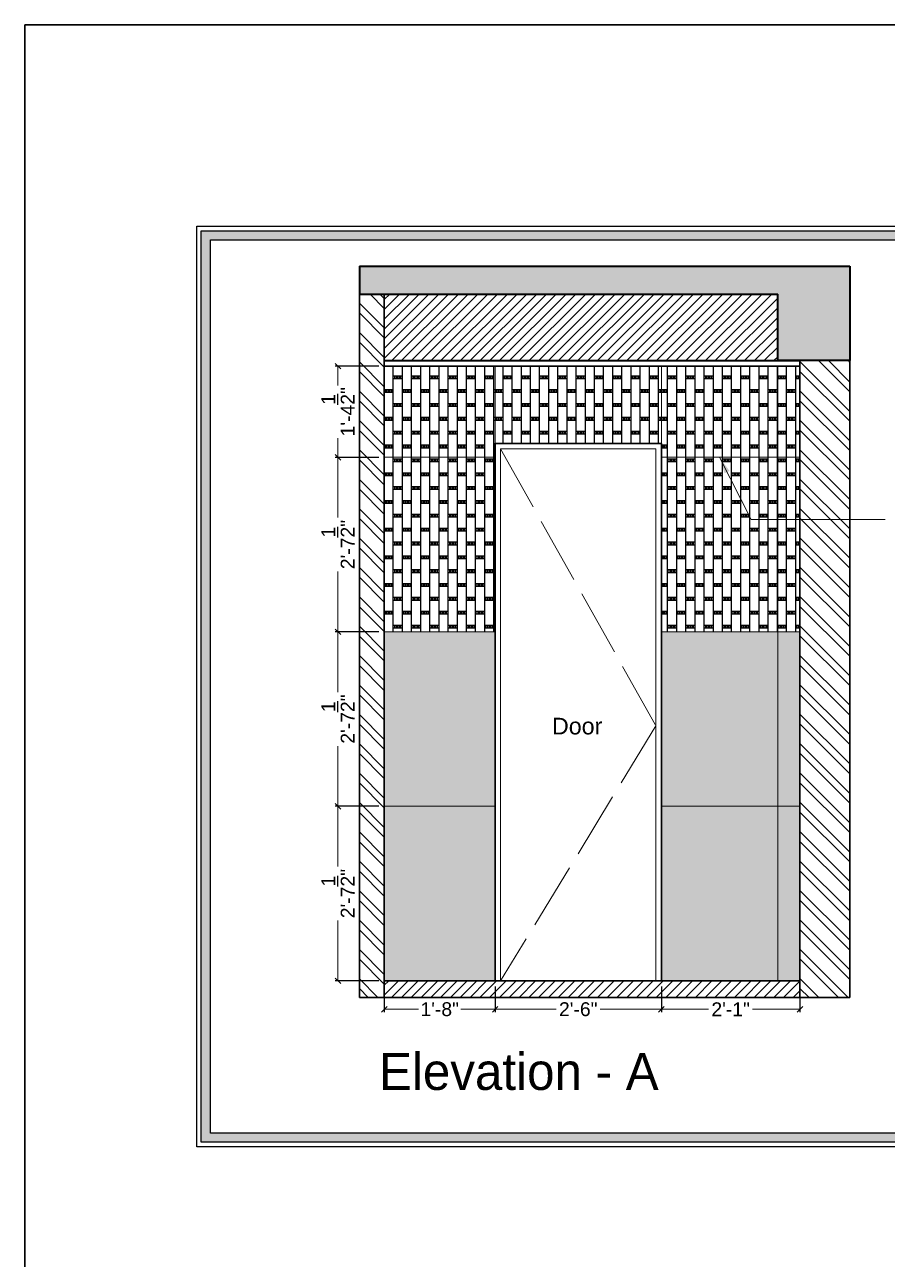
# Model space of a CAD drawing. Header units: millimetres. Extents: x 56222 to 3066687, y -650199 to -121287.
# Drawn here: x 148866.8 to 149022.5, y -185191.2 to -184968.4 of the extents above; entities that cross this region are included whole.
import ezdxf

# ---------------------------------------------------------------- set-up
doc = ezdxf.new("R2010")
doc.units = ezdxf.units.MM
doc.header["$MEASUREMENT"] = 0
doc.header["$PDMODE"] = 35
doc.linetypes.add('ACAD_ISO02W100', pattern=[15, 12, -3])
doc.layers.get('Defpoints').update_dxf_attribs({"color": 220})
for name, color, linetype, lineweight in [('dim05', 1, 'Continuous', 13), ('Flooring', 253, 'Continuous', 30), ('FURNITURE', 32, 'Continuous', 9), ('LABALLING', 1, 'Continuous', 25), ('NAME PLATE', 7, 'Continuous', 25), ('sec. mark', 5, 'Continuous', 25), ('wall', 7, 'Continuous', 30), ('XX~SLAB ( BEAM )~ ( DIM )', 7, 'Continuous', 9)]:
    doc.layers.add(name, color=color, linetype=linetype, lineweight=lineweight)
doc.layers.add('hatch', color=253, linetype='Continuous', lineweight=0, transparency=0.4)
doc.styles.add('Arial', font='arial.ttf')
doc.styles.add('DATE', font='swissc.ttf', dxfattribs={"height": 6.75})
doc.styles.get("Standard").update_dxf_attribs({"font": 'arial.ttf', "height": 6})
doc.dimstyles.new('ISO-25', dxfattribs={"dimtxt": 2.5, "dimasz": 1, "dimexe": 0.5, "dimexo": 1, "dimtad": 0, "dimdec": 1, "dimlunit": 4, "dimtxsty": 'Standard', "dimblk": 'OBLIQUE', "dimcen": 2.5, "dimclrd": 1, "dimclre": 1, "dimclrt": 5, "dimadec": 0, "dimazin": 0, "dimtfac": 1, "dimtdec": 1, "dimtmove": 0, "dimatfit": 3, "dimfxl": 1, "dimlwd": -1, "dimarcsym": 0})
pattern_1 = [(45, (-183.7806, 121.1821), (-0.8838834765, 0.8838834765), [])]
pattern_2 = [(135, (-183.7806, 121.182), (-2.65165043, -2.65165043), []), (135, (-183.7806, 122.95), (-2.65165043, -2.65165043), [])]

# ---------------------------------------------------------------- blocks, each defined once
blk = doc.blocks.new('_Oblique')
at = {"layer": 'wall', "color": 0, "lineweight": -2}
blk.add_line((-0.5, -0.5), (0.5, 0.5), dxfattribs=at)
blk = doc.blocks.new('*D1094')
at = {"layer": 'Defpoints', "color": 0, "lineweight": 25, "transparency": 16777216}
for p in [(148923.33, -185109.48), (148931.69, -185109.48), (148931.69, -185140.97)]:
    blk.add_point(p, dxfattribs=at)
at = {"layer": 'dim05', "color": 1, "linetype": 'Continuous', "lineweight": -2, "transparency": 16777216}
for p, q in [((148930.69, -185109.48), (148922.83, -185109.48)), ((148930.69, -185140.97), (148922.83, -185140.97))]:
    blk.add_line(p, q, dxfattribs=at)
at = {"layer": 'dim05', "color": 1, "linetype": 'Continuous', "transparency": 16777216}
for p, q in [((148923.33, -185109.48), (148923.33, -185120.35)), ((148923.33, -185140.97), (148923.33, -185130.11))]:
    blk.add_line(p, q, dxfattribs=at)
at = {"layer": 'dim05', "color": 1, "transparency": 16777216}
for p, rotation in [((148923.33, -185109.48), 90), ((148923.33, -185140.97), 270)]:
    blk.add_blockref('_Oblique', p, dxfattribs=dict(at, rotation=rotation))
at = {"layer": 'dim05', "color": 5, "lineweight": 25, "transparency": 16777216, "insert": (148923.33, -185125.23), "char_height": 2.5, "attachment_point": 5, "rotation": 90, "style": 'Arial'}
blk.add_mtext('2\'-7{\\H1x;\\S1/2;}"', dxfattribs=at)
blk = doc.blocks.new('*D1095')
at = {"layer": 'Defpoints', "color": 0, "lineweight": 25, "transparency": 16777216}
for p in [(148923.33, -185077.98), (148931.69, -185077.98), (148931.69, -185109.48)]:
    blk.add_point(p, dxfattribs=at)
at = {"layer": 'dim05', "color": 1, "linetype": 'Continuous', "lineweight": -2, "transparency": 16777216}
for p, q in [((148930.69, -185077.98), (148922.83, -185077.98)), ((148930.69, -185109.48), (148922.83, -185109.48))]:
    blk.add_line(p, q, dxfattribs=at)
at = {"layer": 'dim05', "color": 1, "linetype": 'Continuous', "transparency": 16777216}
for p, q in [((148923.33, -185077.98), (148923.33, -185088.85)), ((148923.33, -185109.48), (148923.33, -185098.61))]:
    blk.add_line(p, q, dxfattribs=at)
at = {"layer": 'dim05', "color": 1, "transparency": 16777216}
for p, rotation in [((148923.33, -185077.98), 90), ((148923.33, -185109.48), 270)]:
    blk.add_blockref('_Oblique', p, dxfattribs=dict(at, rotation=rotation))
at = {"layer": 'dim05', "color": 5, "lineweight": 25, "transparency": 16777216, "insert": (148923.33, -185093.73), "char_height": 2.5, "attachment_point": 5, "rotation": 90, "style": 'Arial'}
blk.add_mtext('2\'-7{\\H1x;\\S1/2;}"', dxfattribs=at)
blk = doc.blocks.new('*D1096')
at = {"layer": 'Defpoints', "color": 0, "lineweight": 25, "transparency": 16777216}
for p in [(148923.33, -185046.49), (148931.69, -185046.49), (148931.69, -185077.98)]:
    blk.add_point(p, dxfattribs=at)
at = {"layer": 'dim05', "color": 1, "linetype": 'Continuous', "lineweight": -2, "transparency": 16777216}
for p, q in [((148930.69, -185046.49), (148922.83, -185046.49)), ((148930.69, -185077.98), (148922.83, -185077.98))]:
    blk.add_line(p, q, dxfattribs=at)
at = {"layer": 'dim05', "color": 1, "linetype": 'Continuous', "transparency": 16777216}
for p, q in [((148923.33, -185046.49), (148923.33, -185057.35)), ((148923.33, -185077.98), (148923.33, -185067.12))]:
    blk.add_line(p, q, dxfattribs=at)
at = {"layer": 'dim05', "color": 1, "transparency": 16777216}
for p, rotation in [((148923.33, -185046.49), 90), ((148923.33, -185077.98), 270)]:
    blk.add_blockref('_Oblique', p, dxfattribs=dict(at, rotation=rotation))
at = {"layer": 'dim05', "color": 5, "lineweight": 25, "transparency": 16777216, "insert": (148923.33, -185062.23), "char_height": 2.5, "attachment_point": 5, "rotation": 90, "style": 'Arial'}
blk.add_mtext('2\'-7{\\H1x;\\S1/2;}"', dxfattribs=at)
blk = doc.blocks.new('*D1097')
at = {"layer": 'Defpoints', "color": 0, "lineweight": 25, "transparency": 16777216}
for p in [(148923.33, -185030.03), (148931.69, -185030.03), (148931.69, -185046.49)]:
    blk.add_point(p, dxfattribs=at)
at = {"layer": 'dim05', "color": 1, "linetype": 'Continuous', "lineweight": -2, "transparency": 16777216}
for p, q in [((148930.69, -185030.03), (148922.83, -185030.03)), ((148930.69, -185046.49), (148922.83, -185046.49))]:
    blk.add_line(p, q, dxfattribs=at)
at = {"layer": 'dim05', "color": 1, "linetype": 'Continuous', "transparency": 16777216}
for p, q in [((148923.33, -185030.03), (148923.33, -185033.52)), ((148923.33, -185046.49), (148923.33, -185043))]:
    blk.add_line(p, q, dxfattribs=at)
at = {"layer": 'dim05', "color": 1, "transparency": 16777216}
for p, rotation in [((148923.33, -185030.03), 90), ((148923.33, -185046.49), 270)]:
    blk.add_blockref('_Oblique', p, dxfattribs=dict(at, rotation=rotation))
at = {"layer": 'dim05', "color": 5, "lineweight": 25, "transparency": 16777216, "insert": (148923.33, -185038.26), "char_height": 2.5, "attachment_point": 5, "rotation": 90, "style": 'Arial'}
blk.add_mtext('1\'-4{\\H1x;\\S1/2;}"', dxfattribs=at)
blk = doc.blocks.new('*D1098')
at = {"layer": 'Defpoints', "color": 0, "lineweight": 25, "transparency": 16777216}
for p in [(148931.69, -185140.97), (148951.69, -185140.97), (148951.69, -185146.11)]:
    blk.add_point(p, dxfattribs=at)
at = {"layer": 'dim05', "color": 1, "linetype": 'Continuous', "lineweight": -2, "transparency": 16777216}
for p, q in [((148931.69, -185141.97), (148931.69, -185146.61)), ((148951.69, -185141.97), (148951.69, -185146.61))]:
    blk.add_line(p, q, dxfattribs=at)
at = {"layer": 'dim05', "color": 1, "linetype": 'Continuous', "transparency": 16777216}
for p, q in [((148931.69, -185146.11), (148937.86, -185146.11)), ((148951.69, -185146.11), (148945.52, -185146.11))]:
    blk.add_line(p, q, dxfattribs=at)
at = {"layer": 'dim05', "color": 1, "transparency": 16777216, "rotation": 180}
blk.add_blockref('_Oblique', (148931.69, -185146.11), dxfattribs=at)
at = {"layer": 'dim05', "color": 1, "transparency": 16777216}
blk.add_blockref('_Oblique', (148951.69, -185146.11), dxfattribs=at)
at = {"layer": 'dim05', "color": 5, "lineweight": 25, "transparency": 16777216, "insert": (148941.69, -185146.11), "char_height": 2.5, "attachment_point": 5, "style": 'Arial'}
blk.add_mtext('1\'-8"', dxfattribs=at)
blk = doc.blocks.new('*D1099')
at = {"layer": 'Defpoints', "color": 0, "lineweight": 25, "transparency": 16777216}
for p in [(148951.69, -185140.97), (148981.69, -185140.97), (148981.69, -185146.11)]:
    blk.add_point(p, dxfattribs=at)
at = {"layer": 'dim05', "color": 1, "linetype": 'Continuous', "lineweight": -2, "transparency": 16777216}
for p, q in [((148951.69, -185141.97), (148951.69, -185146.61)), ((148981.69, -185141.97), (148981.69, -185146.61))]:
    blk.add_line(p, q, dxfattribs=at)
at = {"layer": 'dim05', "color": 1, "linetype": 'Continuous', "transparency": 16777216}
for p, q in [((148951.69, -185146.11), (148962.72, -185146.11)), ((148981.69, -185146.11), (148970.66, -185146.11))]:
    blk.add_line(p, q, dxfattribs=at)
at = {"layer": 'dim05', "color": 1, "transparency": 16777216, "rotation": 180}
blk.add_blockref('_Oblique', (148951.69, -185146.11), dxfattribs=at)
at = {"layer": 'dim05', "color": 1, "transparency": 16777216}
blk.add_blockref('_Oblique', (148981.69, -185146.11), dxfattribs=at)
at = {"layer": 'dim05', "color": 5, "lineweight": 25, "transparency": 16777216, "insert": (148966.69, -185146.11), "char_height": 2.5, "attachment_point": 5, "style": 'Arial'}
blk.add_mtext('2\'-6"', dxfattribs=at)
blk = doc.blocks.new('*D1100')
at = {"layer": 'Defpoints', "color": 0, "lineweight": 25, "transparency": 16777216}
for p in [(148981.69, -185140.97), (149006.69, -185140.97), (149006.69, -185146.11)]:
    blk.add_point(p, dxfattribs=at)
at = {"layer": 'dim05', "color": 1, "linetype": 'Continuous', "lineweight": -2, "transparency": 16777216}
for p, q in [((148981.69, -185141.97), (148981.69, -185146.61)), ((149006.69, -185141.97), (149006.69, -185146.61))]:
    blk.add_line(p, q, dxfattribs=at)
at = {"layer": 'dim05', "color": 1, "linetype": 'Continuous', "transparency": 16777216}
for p, q in [((148981.69, -185146.11), (148990.22, -185146.11)), ((149006.69, -185146.11), (148998.16, -185146.11))]:
    blk.add_line(p, q, dxfattribs=at)
at = {"layer": 'dim05', "color": 1, "transparency": 16777216, "rotation": 180}
blk.add_blockref('_Oblique', (148981.69, -185146.11), dxfattribs=at)
at = {"layer": 'dim05', "color": 1, "transparency": 16777216}
blk.add_blockref('_Oblique', (149006.69, -185146.11), dxfattribs=at)
at = {"layer": 'dim05', "color": 5, "lineweight": 25, "transparency": 16777216, "insert": (148994.19, -185146.11), "char_height": 2.5, "attachment_point": 5, "style": 'Arial'}
blk.add_mtext('2\'-1"', dxfattribs=at)

msp = doc.modelspace()

# ---------------------------------------------------------------- hatches: boundary and pattern name
at = {"layer": 'hatch', "linetype": 'Continuous', "lineweight": 25}
h = msp.add_hatch(dxfattribs=at)
h.set_pattern_fill('AR-CONC', color=256, scale=0.5)
h.set_pattern_definition([(50, (-183.7806, 121.182), (3.586300913, -0.313760675), [0.375, -4.125]), (355, (-183.7806, 121.182), (-0.69375667, 3.76096067), [0.3, -3.3]), (100.4514445, (-183.4817, 121.156), (2.892544234, 3.447199955), [0.31870096, -3.50571056]), (46.1842, (-183.7806, 122.182), (5.33620665, -0.8275964), [0.5625, -6.1875]), (96.6356355, (-183.336, 122.113), (4.67330973, 4.870593), [0.47805171, -5.2585688]), (351.184164, (-183.7806, 122.182), (4.67330973, 4.870593), [0.45, -4.95]), (21, (-183.2806, 121.932), (2.98453526, -2.013094453), [0.375, -4.125]), (326, (-183.2806, 121.932), (1.21657666, 3.625750225), [0.3, -3.3]), (71.4514447, (-183.032, 121.7643), (4.201111884, 1.612655764), [0.31870095, -3.50571056]), (37.5, (-183.7806, 121.1821), (0.0607992766, 1.664469269), [0, -3.26, 0, -3.35, 0, -3.3125]), (7.5, (-183.7806, 121.1821), (1.315347687, 1.97205856), [0, -1.91, 0, -3.185, 0, -1.2625]), (327.5, (-184.8956, 121.1821), (2.669112181, -0.112774359), [0, -1.25, 0, -3.9, 0, -5.175]), (317.5, (-185.3956, 121.182), (2.915930847, 0.500524912), [0, -1.625, 0, -2.59, 0, -3.675])])
h.paths.add_polyline_path([(149015.69, -185011.975), (148927.19, -185011.975), (148927.19, -185017.035), (149015.69, -185017.035)])
h.paths.add_polyline_path([(149015.69, -185017.035), (149002.69, -185017.035), (149002.69, -185029.035), (149015.69, -185029.035)])
h = msp.add_hatch(dxfattribs=at)
h.set_pattern_fill('ANSI32', color=256, scale=10, angle=90, style=0)
h.set_pattern_definition(pattern_2)
h.paths.add_polyline_path([(148931.69, -185017.035), (148927.19, -185017.035), (148927.19, -185143.975), (148931.69, -185143.975)])
h = msp.add_hatch(dxfattribs=at)
h.set_pattern_fill('ANSI31', color=6, scale=10)
h.set_pattern_definition(pattern_1)
h.paths.add_polyline_path([(149002.69, -185017.035), (148931.69, -185017.035), (148931.69, -185029.035), (149002.69, -185029.035)])
h = msp.add_hatch(dxfattribs=at)
h.set_pattern_fill('ANSI32', color=256, scale=10, angle=90, style=0)
h.set_pattern_definition(pattern_2)
h.paths.add_polyline_path([(149015.69, -185029.035), (149006.69, -185029.035), (149006.69, -185143.975), (149015.69, -185143.975)])
at = {"layer": 'hatch', "linetype": 'Continuous', "lineweight": 25, "true_color": 0xaf7d28}
h = msp.add_hatch(dxfattribs=at)
h.set_pattern_fill('BRSTONE', color=45, scale=5, angle=90)
h.set_pattern_definition([(90, (-183.7806, 121.1821), (-1.65, 1e-16), []), (180, (-183.7806, 125.682), (-1.65, -2.5), [1.65, -1.65]), (180, (-183.7806, 125.182), (-1.65, -2.5), [1.65, -1.65]), (90, (-184.0556, 125.6821), (-1.65, 2.5), [-4.5, 0.5]), (90, (-184.3306, 125.6821), (-1.65, 2.5), [-4.5, 0.5]), (90, (-184.6056, 125.6821), (-1.65, 2.5), [-4.5, 0.5]), (90, (-184.8806, 125.6821), (-1.65, 2.5), [-4.5, 0.5]), (90, (-185.1556, 125.6821), (-1.65, 2.5), [-4.5, 0.5])])
h.paths.add_polyline_path([(149002.69, -185046.487), (148981.69, -185046.487), (148981.69, -185077.983), (149002.69, -185077.983)])
h.paths.add_polyline_path([(149002.69, -185030.035), (148981.69, -185030.035), (148981.69, -185046.487), (149002.69, -185046.487)])
h.paths.add_polyline_path([(149006.69, -185030.035), (149002.69, -185030.035), (149002.69, -185046.487), (149006.69, -185046.487)])
h.paths.add_polyline_path([(149006.69, -185046.487), (149002.69, -185046.487), (149002.69, -185077.983), (149006.69, -185077.983)])
h.paths.add_polyline_path([(148951.69, -185046.487), (148931.69, -185046.487), (148931.69, -185077.983), (148951.69, -185077.983)])
h.paths.add_polyline_path([(148951.69, -185030.035), (148931.69, -185030.035), (148931.69, -185046.487), (148951.69, -185046.487)])
h.paths.add_polyline_path([(148981.69, -185030.035), (148951.69, -185030.035), (148951.69, -185043.975), (148981.69, -185043.975)])
at = {"layer": 'hatch', "linetype": 'Continuous', "lineweight": 25, "true_color": 0xc7c8ca}
h = msp.add_hatch(dxfattribs=at)
h.set_pattern_fill('AR-CONC', color=9, scale=0.1, angle=90)
h.set_pattern_definition([(140, (-183.78056, 121.1821), (0.062752135, 0.7172601826), [0.075, -0.825]), (85, (-183.7806, 121.1821), (-0.7521921337, -0.1387513336), [0.06, -0.66]), (190.45144446, (-183.7753, 121.2419), (-0.689439991, 0.5785088467), [0.063740192, -0.701142112]), (136.1842, (-183.9806, 121.1821), (0.1655192808, 1.0672413307), [0.1125, -1.2375]), (186.6356355, (-183.9668, 121.271), (-0.974118601, 0.9346619457), [0.095610342, -1.05171376]), (81.184164, (-183.9806, 121.1821), (-0.9741186003, 0.934661945), [0.09, -0.990000001]), (111, (-183.93056, 121.2821), (0.4026188907, 0.5969070521), [0.075, -0.825]), (56, (-183.9306, 121.2821), (-0.725150045, 0.243315332), [0.06, -0.66]), (161.45144474, (-183.897, 121.33185), (-0.3225311528, 0.8402223767), [0.06374019, -0.701142112]), (127.5, (-183.78056, 121.1821), (-0.33289385383, 0.01215985532), [0, -0.652, 0, -0.67, 0, -0.6625]), (97.5, (-183.78056, 121.1821), (-0.3944117119, 0.26306953744), [0, -0.382, 0, -0.637, 0, -0.2525]), (57.5, (-183.78056, 120.9591), (0.02255487173, 0.53382243617), [0, -0.25, 0, -0.78, 0, -1.035]), (47.5, (-183.78056, 120.8591), (-0.1001049823, 0.5831861693), [0, -0.325, 0, -0.518, 0, -0.735])])
h.paths.add_polyline_path([(148951.69, -185109.479), (148931.69, -185109.479), (148931.69, -185140.975), (148951.69, -185140.975)])
h.paths.add_polyline_path([(148951.69, -185077.983), (148931.69, -185077.983), (148931.69, -185109.479), (148951.69, -185109.479)])
h.paths.add_polyline_path([(149002.69, -185077.983), (148981.69, -185077.983), (148981.69, -185109.479), (149002.69, -185109.479)])
h.paths.add_polyline_path([(149002.69, -185109.479), (148981.69, -185109.479), (148981.69, -185140.975), (149002.69, -185140.975)])
h.paths.add_polyline_path([(149006.69, -185077.983), (149002.69, -185077.983), (149002.69, -185109.479), (149006.69, -185109.479)])
h.paths.add_polyline_path([(149006.69, -185109.479), (149002.69, -185109.479), (149002.69, -185140.975), (149006.69, -185140.975)])
at = {"layer": 'hatch', "linetype": 'Continuous', "lineweight": 25}
h = msp.add_hatch(dxfattribs=at)
h.set_pattern_fill('ANSI31', color=256, scale=10, style=0)
h.set_pattern_definition(pattern_1)
h.paths.add_polyline_path([(149006.69, -185140.975), (149002.69, -185140.975), (148981.69, -185140.975), (148951.69, -185140.975), (148931.69, -185140.975), (148931.69, -185143.975), (149006.69, -185143.975)])
at = {"layer": 'NAME PLATE', "true_color": 0xd39e00}
h = msp.add_hatch(color=42, dxfattribs=at)
h.paths.add_polyline_path([(148898.672, -185005.596), (148898.672, -185170.094), (149132.375, -185170.094), (149132.375, -185005.596)])
h.paths.add_polyline_path([(148900.313, -185007.236), (149130.735, -185007.236), (149130.735, -185168.453), (148900.313, -185168.453)], flags=16)

# ---------------------------------------------------------------- linework, layer by layer
at = {"color": 6, "lineweight": 30}
for p, q in [((148931.69, -185029.035), (149002.69, -185029.035)), ((148931.69, -185030.035), (149006.69, -185030.035))]:
    msp.add_line(p, q, dxfattribs=at)
at = {"layer": 'dim05', "color": 1, "lineweight": 35}
for p, q in [((148927.19, -185011.975), (149015.69, -185011.975, -0.126)), ((148927.19, -185011.975), (148927.19, -185017.035)), ((149015.69, -185011.975, -0.126), (149015.69, -185017.035, -0.126)), ((148927.19, -185017.035), (149002.69, -185017.035)), ((148931.69, -185029.035, -0.126), (149006.69, -185029.035, -0.126))]:
    msp.add_line(p, q, dxfattribs=at)
at = {"layer": 'dim05', "color": 1, "lineweight": 35, "elevation": -0.126}
msp.add_lwpolyline([(149015.69, -185017.035), (149015.69, -185029.035), (149002.69, -185029.035), (149002.69, -185017.035)], dxfattribs=at)
at = {"layer": 'Flooring', "ltscale": 4}
msp.add_line((148931.69, -185140.975), (149006.69, -185140.975), dxfattribs=at)
at = {"layer": 'FURNITURE', "color": 9, "linetype": 'ACAD_ISO02W100', "lineweight": 5, "true_color": 0xc7c8ca}
for p, q in [((148952.69, -185044.975, -0.126), (148980.69, -185094.975, -0.126)), ((148980.69, -185094.975, -0.126), (148952.69, -185140.975, -0.126))]:
    msp.add_line(p, q, dxfattribs=at)
at = {"layer": 'FURNITURE', "color": 8}
for points in [[(148951.69, -185046.487), (148951.69, -185030.035), (148931.69, -185030.035), (148931.69, -185046.487)], [(148951.69, -185030.035), (148981.69, -185030.035), (148981.69, -185043.975), (148951.69, -185043.975)], [(148981.69, -185046.487), (148981.69, -185030.035), (149002.69, -185030.035), (149002.69, -185046.487)], [(149006.69, -185046.487), (149006.69, -185030.035), (149002.69, -185030.035), (149002.69, -185046.487)], [(148951.69, -185046.487), (148951.69, -185077.983), (148931.69, -185077.983), (148931.69, -185046.487)], [(148981.69, -185046.487), (148981.69, -185077.983), (149002.69, -185077.983), (149002.69, -185046.487)], [(149006.69, -185046.487), (149006.69, -185077.983), (149002.69, -185077.983), (149002.69, -185046.487)], [(148951.69, -185109.479), (148951.69, -185077.983), (148931.69, -185077.983), (148931.69, -185109.479)], [(148981.69, -185109.479), (148981.69, -185077.983), (149002.69, -185077.983), (149002.69, -185109.479)], [(149006.69, -185109.479), (149006.69, -185077.983), (149002.69, -185077.983), (149002.69, -185109.479)], [(148951.69, -185109.479), (148951.69, -185140.975), (148931.69, -185140.975), (148931.69, -185109.479)], [(148981.69, -185109.479), (148981.69, -185140.975), (149002.69, -185140.975), (149002.69, -185109.479)], [(149006.69, -185109.479), (149006.69, -185140.975), (149002.69, -185140.975), (149002.69, -185109.479)]]:
    msp.add_lwpolyline(points, close=True, dxfattribs=at)
at = {"layer": 'FURNITURE', "color": 8, "elevation": -0.063}
msp.add_lwpolyline([(148981.69, -185078.025), (148981.69, -185140.975), (148951.69, -185140.975), (148951.69, -185078.025)], dxfattribs=at)
at = {"layer": 'NAME PLATE', "color": 42, "true_color": 0xd39e00}
for points in [[(148897.852, -185004.776), (149133.196, -185004.776), (149133.196, -185170.914), (148897.852, -185170.914)], [(148898.672, -185005.596), (149132.375, -185005.596), (149132.375, -185170.094), (148898.672, -185170.094)], [(148900.313, -185007.236), (149130.735, -185007.236), (149130.735, -185168.453), (148900.313, -185168.453)]]:
    msp.add_lwpolyline(points, close=True, dxfattribs=at)
at = {"layer": 'wall', "lineweight": 30}
for p, q in [((148927.19, -185017.035, -0.126), (148927.19, -185143.975, -0.126)), ((148931.69, -185017.035, -0.126), (148931.69, -185143.975, -0.126)), ((149015.69, -185017.035, -0.126), (149015.69, -185143.975, -0.126)), ((149006.69, -185029.035, -0.126), (149006.69, -185143.975, -0.126)), ((148927.19, -185143.975), (149015.69, -185143.975))]:
    msp.add_line(p, q, dxfattribs=at)
at = {"layer": 'wall', "lineweight": 30, "elevation": -0.126}
msp.add_lwpolyline([(148981.69, -185140.975), (148981.69, -185043.975), (148951.69, -185043.975), (148951.69, -185140.975)], dxfattribs=at)
at = {"layer": 'wall', "lineweight": 0, "elevation": -0.126}
msp.add_lwpolyline([(148980.69, -185140.975), (148980.69, -185044.975), (148952.69, -185044.975), (148952.69, -185140.975)], dxfattribs=at)
at = {"layer": 'XX~SLAB ( BEAM )~ ( DIM )', "color": 85, "lineweight": 30, "true_color": 0x58ba48}
msp.add_lwpolyline([(148866.806, -184968.4), (149955.711, -184968.4), (149955.711, -185414.078), (148866.806, -185414.078)], close=True, dxfattribs=at)

# ---------------------------------------------------------------- texts
at = {"layer": 'LABALLING', "lineweight": 5, "ltscale": 4, "insert": (148961.949, -185093.495, 0.091), "char_height": 3, "attachment_point": 1}
msp.add_mtext('Door', dxfattribs=at)
at = {"layer": 'sec. mark', "lineweight": 20, "insert": (148921.067, -185154.011), "char_height": 6.65451, "attachment_point": 1, "style": 'DATE'}
msp.add_mtext_dynamic_manual_height_columns('\\pxqc;{\\fCentury Gothic|b0|i0|c0|p34;\\C5;Elevation - A}', width=69.80774, gutter_width=1.159, heights=[0], dxfattribs=at)

# ---------------------------------------------------------------- dimensions: what is measured, and where the dimension line sits
at = {"layer": 'dim05', "color": 27, "lineweight": 25, "true_color": 0x7d5120}
for base, p1, p2, picture, middle in [((148923.332, -185030.035), (148931.69, -185046.487), (148931.69, -185030.035), '*D1097', (148923.332, -185038.261)), ((148923.332, -185046.487), (148931.69, -185077.983), (148931.69, -185046.487), '*D1096', (148923.332, -185062.235)), ((148923.332, -185077.983), (148931.69, -185109.479), (148931.69, -185077.983), '*D1095', (148923.332, -185093.731)), ((148923.332, -185109.479), (148931.69, -185140.975), (148931.69, -185109.479), '*D1094', (148923.332, -185125.227))]:
    dim = msp.add_linear_dim(base=base, p1=p1, p2=p2, angle=90, dimstyle='ISO-25', override={"dimtxsty": 'Arial'}, dxfattribs=at)
    dim.commit()
    dim.dimension.update_dxf_attribs({"geometry": picture, "text_midpoint": middle})
for base, p1, p2, picture, middle in [((148951.69, -185146.111), (148931.69, -185140.975), (148951.69, -185140.975), '*D1098', (148941.69, -185146.111)), ((148981.69, -185146.111), (148951.69, -185140.975), (148981.69, -185140.975), '*D1099', (148966.69, -185146.111)), ((149006.69, -185146.111), (148981.69, -185140.975), (149006.69, -185140.975), '*D1100', (148994.19, -185146.111))]:
    dim = msp.add_linear_dim(base=base, p1=p1, p2=p2, dimstyle='ISO-25', override={"dimtxsty": 'Arial'}, dxfattribs=at)
    dim.commit()
    dim.dimension.update_dxf_attribs({"geometry": picture, "text_midpoint": middle})

# ---------------------------------------------------------------- leaders
msp.add_leader([(148992.19, -185046.487), (148997.87, -185057.701), (149022.091, -185057.701)], dimstyle='ISO-25', override={"dimasz": 3, "dimtxsty": 'Arial'}, dxfattribs=at)

doc.saveas('drawing.dxf')
